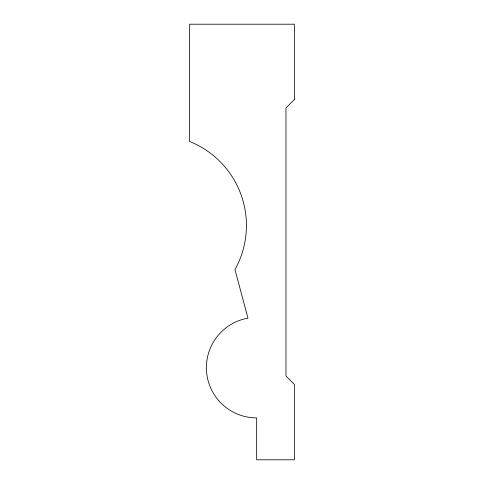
<?xml version="1.0" encoding="UTF-8"?>
<svg xmlns="http://www.w3.org/2000/svg" width="484" height="484" viewBox="0 0 484 484"><rect width="100%" height="100%" fill="white"/><g stroke="black" fill="none" stroke-linecap="round" stroke-linejoin="round"><path stroke-width="0.73" d="M294.357 99.595L285.977 107.968L285.977 376.032L294.357 384.405L294.357 459.8L256.659 459.8L256.659 417.916A50.263 50.263 0 0 1 206.589 372.021A50.263 50.263 0 0 1 247.965 318.151L234.958 269.6A90.532 90.532 0 0 0 189.643 141.479L189.643 24.2L294.357 24.2L294.357 99.595"/></g></svg>
